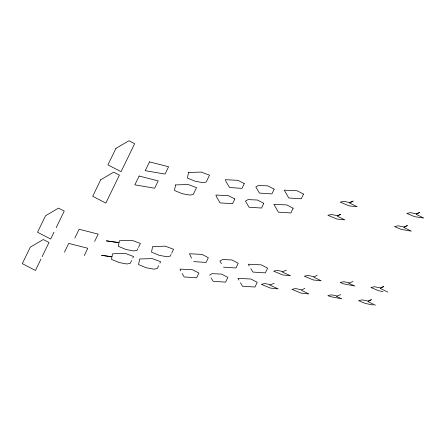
<?xml version="1.0" encoding="UTF-8"?>
<svg xmlns="http://www.w3.org/2000/svg" width="446" height="446" viewBox="0 0 446 446"><rect width="100%" height="100%" fill="white"/><g stroke="black" fill="none" stroke-linecap="round" stroke-linejoin="round"><path stroke-width="0.67" d="M40.954 259.076L35.44 270.443L22.3 263.653L30.3 247.162L43.273 239.541L48.993 242.496L42.125 256.662M54.022 232.132L50.671 239.034L37.536 232.243L45.531 215.752L58.51 208.131L64.23 211.086L56.185 227.666M64.453 252.219L68.729 243.399L87.801 248.271L84.261 255.58M74.828 238.069L79.104 229.25L98.181 234.122L94.636 241.431M131.637 260.458L130.238 263.341L126.909 263.982L119.188 262.566L111.489 259.371L111.968 256.935L101.532 255.313L112.013 256.712L112.587 253.796L125.242 253.4L133.549 256.511L132.836 257.989M137.87 248.667L137.084 250.29L133.75 250.931L126.034 249.515L118.329 246.326L119.021 242.808L106.343 240.84L119.076 242.54L119.428 240.745L132.083 240.349L140.395 243.466L138.477 247.413M158.709 265.654L157.31 268.537L153.976 269.178L146.26 267.762L138.561 264.567L139.659 258.992L152.315 258.596L160.621 261.707L159.902 263.185M171.052 254.476L170.266 256.099L166.932 256.74L159.216 255.324L151.512 252.129L152.616 246.554L165.265 246.159L173.578 249.275L171.66 253.216M209.525 275.204L212.151 273.666L221.545 274.106L227.85 277.384L225.62 282.123L213.116 281.298L211.081 277.847M317.173 275.21L313.7 277.117L321.192 280.796L313.354 279.971L304.317 276.202L307.874 275.427L313.677 276.598M304.852 288.35L301.373 290.257L308.866 293.942L301.033 293.111L291.991 289.348L295.547 288.573L301.351 289.738M286.488 270.176L282.987 271.564L277.189 270.393L273.627 271.168L282.669 274.937L290.508 275.762L282.134 271.932M274.162 283.316L270.666 284.704L264.863 283.539L261.306 284.314L270.343 288.077L278.181 288.908L269.813 285.078M353.07 281.471L349.575 282.859L343.771 281.694L340.214 282.469L343.342 283.773L354.865 286.042L348.722 283.227M340.75 294.616L337.248 296.005L331.445 294.834L327.888 295.609L330.207 296.573L341.809 298.853L336.395 296.373M193.609 261.607L206.113 262.432L208.343 257.693L202.038 254.41L189.444 253.752L191.574 258.156M223.491 267.148L235.995 267.974L238.231 263.235L231.92 259.957L222.532 259.516L219.9 261.055L221.461 263.697M373.112 304.992L365.358 303.47L358.578 300.643L362.135 299.868L367.933 301.039L371.434 299.651L367.956 301.557L375.454 305.237M383.008 291.589L378.66 290.731L370.899 287.497L374.456 286.728L380.26 287.893L383.761 286.505L380.282 288.411L387.775 292.091M250.819 268.615L252.854 272.06L265.359 272.885L267.589 268.146L261.278 264.868L248.333 264.222L249.258 265.967M240.439 282.764L242.473 286.209L254.978 287.034L257.208 282.296L250.903 279.018L237.952 278.371L238.883 280.116M182.13 273.515L184.159 276.966L196.664 277.791L198.899 273.052L192.588 269.769L179.994 269.105L180.569 270.873M175.585 184.917L174.481 190.492L182.185 193.687L189.901 195.103L193.235 194.462L196.547 187.638L188.234 184.521L175.585 184.917M188.535 172.479L187.437 178.06L195.142 181.254L202.858 182.665L206.191 182.024L209.503 175.2L201.191 172.089L188.535 172.479M234.819 198.977L232.589 203.716L220.084 202.891L216.494 196.797L215.92 195.036L228.514 195.699L234.819 198.977M244.269 183.618L242.039 188.357L229.534 187.532L225.944 181.438L225.364 179.677L237.958 180.34L244.269 183.618M263.776 203.309L261.546 208.048L249.041 207.223L245.445 201.129L248.076 199.591L257.465 200.031L263.776 203.309M274.151 189.16L271.921 193.899L259.416 193.073L255.826 186.98L258.451 185.441L267.845 185.882L274.151 189.16M293.133 208.226L290.903 212.959L278.399 212.14L273.877 204.296L286.823 204.943L293.133 208.226M303.514 194.077L301.279 198.81L288.774 197.991L284.253 190.147L297.203 190.793L303.514 194.077M100.701 179.794L92.707 196.285L105.847 203.075L119.4 175.127L113.68 172.173L100.701 179.794M115.938 148.384L107.938 164.875L121.078 171.665L134.631 143.718L128.916 140.763L115.938 148.384M139.13 176.031L134.854 184.85L154.667 188.212L158.207 180.903L139.13 176.031M149.51 161.881L145.234 170.701L165.042 174.063L168.588 166.754L149.51 161.881M353.098 201.135L349.619 203.041L357.118 206.721L349.279 205.896L340.242 202.127L343.799 201.352L349.597 202.523L353.098 201.135M340.772 214.281L337.299 216.187L344.791 219.867L336.953 219.042L327.916 215.273L331.473 214.498L337.276 215.669L340.772 214.281M419.68 212.43L416.207 214.336L423.7 218.022L414.585 216.661L406.824 213.428L410.381 212.653L416.185 213.818L419.68 212.43M407.36 225.576L403.881 227.482L411.374 231.162L401.283 229.395L394.498 226.568L398.055 225.793L403.859 226.964L407.36 225.576"/></g></svg>
